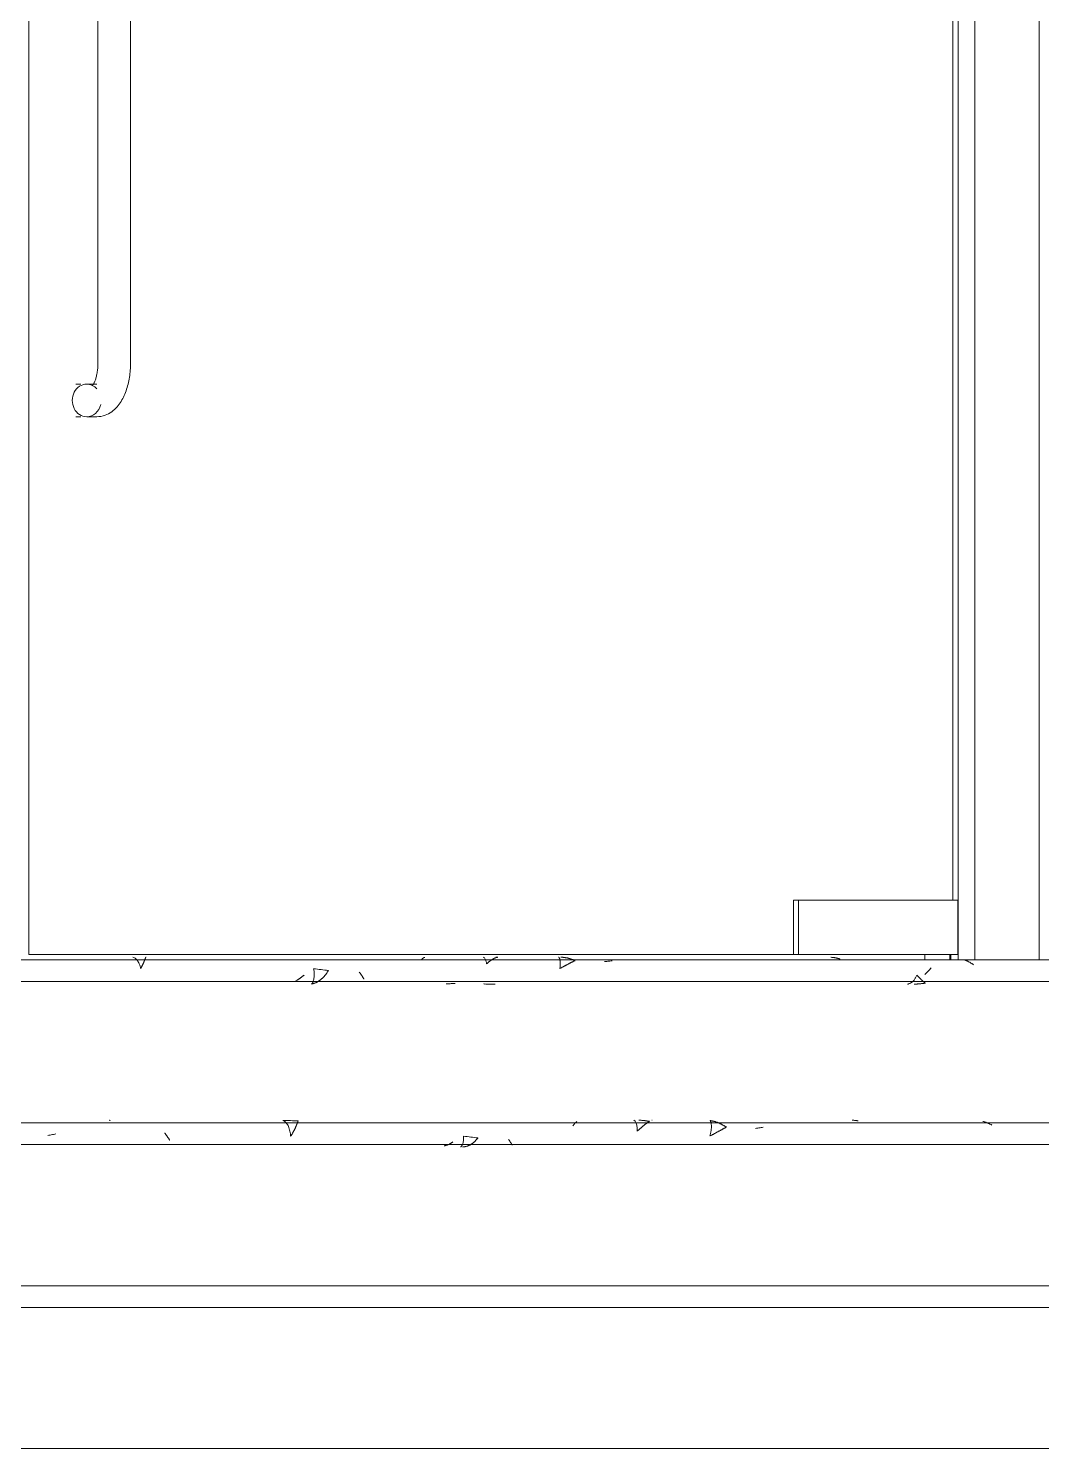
# Model space of a CAD drawing. Header units: millimetres. Extents: x -10599 to 108788, y -9455 to 93550.
# Drawn here: x 35975 to 36907, y -450 to 858 of the extents above; entities that cross this region are included whole.
import ezdxf

# ---------------------------------------------------------------- set-up
doc = ezdxf.new("R2010")
doc.units = ezdxf.units.MM
doc.linetypes.add('Centre', pattern=[31.75, 6.35, -4.7625, 15.875, -4.7625])
for name, color, linetype, lineweight in [('A-DOOR-GLAZ', 152, 'Continuous', 5), ('A-GLAZ-CWMG', 55, 'Continuous', 5), ('CUA', 31, 'Continuous', 9), ('KINH', 152, 'Continuous', 5), ('NET CAT', 3, 'Continuous', 5), ('NET THAY 1', 41, 'Continuous', 5), ('TRUC', 225, 'Continuous', 5)]:
    doc.layers.add(name, color=color, linetype=linetype, lineweight=lineweight)

# ---------------------------------------------------------------- blocks, each defined once
blk = doc.blocks.new('CUA KINH BAN LE SAN MO 2 HUONG - Type 1-1982748-MẶT ĐỨNG 1-14')
at = {"layer": 'A-DOOR-GLAZ'}
for p, q in [((35974.9, 2162.3), (35974.9, 5)), ((36825.2, 55), (36825.2, 2112.3)), ((35974.9, 5), (36678.7, 5))]:
    blk.add_line(p, q, dxfattribs=at)
at = {"layer": 'CUA', "lineweight": 5}
for p, q in [((36038.5, 950), (36038.5, 550)), ((36068.5, 550), (36068.5, 950)), ((36022.7, 530), (36018.2, 530)), ((36037.4, 530), (36028.2, 530)), ((36018.2, 500), (36022.7, 500)), ((36028.2, 500), (36037.4, 500)), ((36678.7, 5), (36678.7, 55)), ((36678.7, 55), (36683.3, 55)), ((36829.8, 55), (36683.3, 55)), ((36683.3, 55), (36683.3, 5)), ((36829.8, 5), (36829.8, 55)), ((36678.7, 5), (36683.3, 5)), ((36683.3, 5), (36829.8, 5)), ((36823.1, 0), (36823.1, 5)), ((36823.5, 5), (36823.5, 0))]:
    blk.add_line(p, q, dxfattribs=at)
at = {"layer": 'CUA', "lineweight": 5, "flags": 128}
for points in [[(36033.5, 528.8), (36033.6, 528.8), (36033.6, 528.9), (36033.8, 529.1), (36033.9, 529.3), (36034.1, 529.6), (36034.3, 529.9), (36034.6, 530.3), (36034.8, 530.8), (36035.1, 531.3), (36035.4, 531.9), (36035.6, 532.6), (36035.9, 533.3), (36036.2, 534), (36036.4, 534.8), (36036.7, 535.6), (36036.9, 536.5), (36037.1, 537.4), (36037.3, 538.3), (36037.5, 539.3), (36037.7, 540.3), (36037.9, 541.3), (36038, 542.4), (36038.2, 543.4), (36038.3, 544.5), (36038.4, 545.6), (36038.4, 546.7), (36038.5, 547.8), (36038.5, 548.9), (36038.5, 550)], [(36037.4, 500), (36039.4, 500.1), (36041.3, 500.3), (36043.2, 500.7), (36045, 501.3), (36046.7, 502), (36048.3, 502.8), (36049.8, 503.6), (36051.3, 504.6), (36052.6, 505.6), (36053.8, 506.7), (36055, 507.9), (36056.1, 509), (36057.1, 510.2), (36058.1, 511.5), (36059, 512.7), (36059.8, 514), (36060.6, 515.4), (36061.3, 516.7), (36062, 518.1), (36062.7, 519.5), (36063.3, 520.9), (36063.8, 522.4), (36064.4, 523.8), (36064.9, 525.3), (36065.4, 526.8), (36065.8, 528.4), (36066.2, 529.9), (36066.6, 531.5), (36066.9, 533.1), (36067.2, 534.7), (36067.5, 536.3), (36067.7, 537.9), (36067.9, 539.6), (36068.1, 541.2), (36068.2, 542.9), (36068.4, 544.5), (36068.4, 546.2), (36068.5, 547.9), (36068.5, 549.5), (36068.5, 550)]]:
    blk.add_lwpolyline(points, dxfattribs=at)
at = {"layer": 'CUA', "lineweight": 5}
for start_param, end_param in [(0, 3.141593), (5.497787, 6.283185), (3.141593, 4.45059)]:
    blk.add_ellipse((36028.2, 515), major_axis=(0, 15), ratio=0.88797, start_param=start_param, end_param=end_param, dxfattribs=at)
blk = doc.blocks.new('FP_11-MẶT ĐỨNG 1-14')
at = {"layer": 'NET THAY 1'}
for p, q in [((38517.9, -300), (34501.3, -300)), ((34501.3, -320), (38517.9, -320))]:
    blk.add_line(p, q, dxfattribs=at)
blk = doc.blocks.new('FP_12-MẶT ĐỨNG 1-14')
at = {"layer": 'NET THAY 1'}
for p, q in [((38379.9, -150), (34501.3, -150)), ((36048.8, -147.7), (36049.4, -147.9)), ((36049.5, -147.8), (36049.4, -147.9)), ((36049.6, -147.7), (36049.5, -147.8)), ((36049.5, -147.8), (36049.5, -147.8)), ((36049.7, -147.7), (36049.6, -147.7)), ((36049.6, -147.7), (36049.6, -147.7)), ((36049.7, -147.7), (36049.7, -147.7)), ((36210.4, -147.9), (36208.6, -147.9)), ((36208.6, -147.9), (36209.3, -148.1)), ((36209.3, -148.1), (36209.9, -148.5)), ((36209.9, -148.5), (36210.6, -148.9)), ((36212.2, -147.9), (36210.4, -147.9)), ((36210.6, -148.9), (36211.2, -149.5)), ((36211.2, -149.5), (36211.8, -150.1)), ((36211.8, -150.1), (36212.4, -150.9)), ((36213.9, -148), (36212.2, -147.9)), ((36212.4, -150.9), (36212.9, -151.7)), ((36212.9, -151.7), (36213.4, -152.6)), ((36213.4, -152.6), (36213.8, -153.5)), ((36213.8, -153.5), (36214.2, -154.5)), ((36215.7, -148), (36213.9, -148)), ((36214.2, -154.5), (36214.6, -155.6)), ((36214.6, -155.6), (36214.9, -156.7)), ((36214.9, -156.7), (36215.2, -157.8)), ((36217.5, -148.1), (36215.7, -148)), ((36219.3, -148.1), (36217.5, -148.1)), ((36219.1, -156.8), (36219, -157.1)), ((36219.3, -156.5), (36219.1, -156.8)), ((36221.1, -148.2), (36219.3, -148.1)), ((36219.4, -156.2), (36219.3, -156.5)), ((36219.6, -155.8), (36219.4, -156.2)), ((36219.7, -155.5), (36219.6, -155.8)), ((36219.9, -155.2), (36219.7, -155.5)), ((36220, -154.9), (36219.9, -155.2)), ((36220.2, -154.6), (36220, -154.9)), ((36220.3, -154.3), (36220.2, -154.6)), ((36220.4, -154), (36220.3, -154.3)), ((36220.6, -153.7), (36220.4, -154)), ((36220.7, -153.4), (36220.6, -153.7)), ((36220.8, -153.2), (36220.7, -153.4)), ((36220.9, -152.9), (36220.8, -153.2)), ((36221, -152.6), (36220.9, -152.9)), ((36221.1, -152.4), (36221, -152.6)), ((36222.8, -148.2), (36221.1, -148.2)), ((36221.2, -152.1), (36221.1, -152.4)), ((36221.3, -151.8), (36221.2, -152.1)), ((36221.4, -151.6), (36221.3, -151.8)), ((36221.5, -151.4), (36221.4, -151.6)), ((36221.6, -151.1), (36221.5, -151.4)), ((36221.7, -150.9), (36221.6, -151.1)), ((36221.8, -150.7), (36221.7, -150.9)), ((36221.9, -150.5), (36221.8, -150.7)), ((36222, -150.3), (36221.9, -150.5)), ((36222.1, -149.9), (36222, -150.1)), ((36222, -150.1), (36222, -150.3)), ((36222.2, -149.7), (36222.1, -149.9)), ((36222.3, -149.5), (36222.2, -149.7)), ((36222.4, -149.2), (36222.3, -149.3)), ((36222.3, -149.3), (36222.3, -149.5)), ((36222.5, -149), (36222.4, -149.2)), ((36222.6, -148.7), (36222.5, -148.9)), ((36222.5, -148.9), (36222.5, -149)), ((36222.7, -148.6), (36222.6, -148.7)), ((36222.8, -148.4), (36222.7, -148.5)), ((36222.7, -148.5), (36222.7, -148.6)), ((36222.8, -148.2), (36222.8, -148.4)), ((36475.5, -152.8), (36475.4, -153)), ((36475.7, -152.6), (36475.5, -152.8)), ((36475.9, -152.4), (36475.7, -152.6)), ((36476.1, -152.2), (36475.9, -152.4)), ((36476.2, -152), (36476.1, -152.2)), ((36476.4, -151.8), (36476.2, -152)), ((36476.6, -151.6), (36476.4, -151.8)), ((36476.7, -151.4), (36476.6, -151.6)), ((36476.9, -151.2), (36476.7, -151.4)), ((36477, -151), (36476.9, -151.2)), ((36477.2, -150.8), (36477, -151)), ((36477.4, -150.7), (36477.2, -150.8)), ((36477.5, -150.5), (36477.4, -150.7)), ((36477.7, -150.3), (36477.5, -150.5)), ((36477.8, -150.2), (36477.7, -150.3)), ((36478, -150), (36477.8, -150.2)), ((36478.1, -149.9), (36478, -150)), ((36478.3, -149.7), (36478.1, -149.9)), ((36478.4, -149.6), (36478.3, -149.7)), ((36478.5, -149.4), (36478.4, -149.6)), ((36478.7, -149.3), (36478.5, -149.4)), ((36478.8, -149.2), (36478.7, -149.3)), ((36479, -149.1), (36478.8, -149.2)), ((36479.1, -148.9), (36479, -149.1)), ((36531.7, -147.7), (36532.1, -147.9)), ((36532.1, -147.9), (36532.5, -148.2)), ((36532.5, -148.2), (36532.9, -148.6)), ((36532.9, -148.6), (36533.2, -149.1)), ((36533.2, -149.1), (36533.6, -149.8)), ((36533.6, -149.8), (36533.9, -150.5)), ((36533.9, -150.5), (36534.1, -151.3)), ((36534.1, -151.3), (36534.4, -152.2)), ((36534.4, -152.2), (36534.5, -153.2)), ((36534.5, -153.2), (36534.7, -154.2)), ((36534.7, -154.2), (36534.8, -155.3)), ((36534.8, -155.3), (36534.8, -156.5)), ((36534.8, -156.5), (36534.8, -157.7)), ((36535.9, -156.7), (36535.6, -156.9)), ((36536.2, -156.5), (36535.9, -156.7)), ((36536.7, -147.7), (36536.2, -147.7)), ((36536.5, -156.2), (36536.2, -156.5)), ((36536.7, -156), (36536.5, -156.2)), ((36537.1, -147.7), (36536.7, -147.7)), ((36537, -155.8), (36536.7, -156)), ((36537.3, -155.5), (36537, -155.8)), ((36537.6, -147.7), (36537.1, -147.7)), ((36537.5, -155.3), (36537.3, -155.5)), ((36537.8, -155.1), (36537.5, -155.3)), ((36538.1, -147.7), (36537.6, -147.7)), ((36538, -154.9), (36537.8, -155.1)), ((36538.3, -154.6), (36538, -154.9)), ((36538.5, -147.7), (36538.1, -147.7)), ((36538.6, -154.4), (36538.3, -154.6)), ((36539, -147.8), (36538.5, -147.7)), ((36538.8, -154.2), (36538.6, -154.4)), ((36539.1, -154), (36538.8, -154.2)), ((36539.4, -147.8), (36539, -147.8)), ((36539.3, -153.8), (36539.1, -154)), ((36539.6, -153.6), (36539.3, -153.8)), ((36539.9, -147.8), (36539.4, -147.8)), ((36539.8, -153.4), (36539.6, -153.6)), ((36540, -153.1), (36539.8, -153.4)), ((36540.3, -147.9), (36539.9, -147.8)), ((36540.3, -152.9), (36540, -153.1)), ((36540.8, -147.9), (36540.3, -147.9)), ((36540.5, -152.7), (36540.3, -152.9)), ((36540.8, -152.6), (36540.5, -152.7)), ((36541.2, -148), (36540.8, -147.9)), ((36541, -152.4), (36540.8, -152.6)), ((36541.2, -152.2), (36541, -152.4)), ((36541.7, -148), (36541.2, -148)), ((36541.5, -152), (36541.2, -152.2)), ((36541.7, -151.8), (36541.5, -152)), ((36542.2, -148.1), (36541.7, -148)), ((36541.9, -151.6), (36541.7, -151.8)), ((36542.2, -151.4), (36541.9, -151.6)), ((36542.6, -148.1), (36542.2, -148.1)), ((36542.4, -151.3), (36542.2, -151.4)), ((36542.6, -151.1), (36542.4, -151.3)), ((36543.1, -148.2), (36542.6, -148.1)), ((36542.8, -150.9), (36542.6, -151.1)), ((36543.1, -150.8), (36542.8, -150.9)), ((36543.5, -148.3), (36543.1, -148.2)), ((36543.3, -150.6), (36543.1, -150.8)), ((36543.5, -150.4), (36543.3, -150.6)), ((36544, -148.4), (36543.5, -148.3)), ((36543.7, -150.3), (36543.5, -150.4)), ((36543.9, -150.1), (36543.7, -150.3)), ((36544.1, -150), (36543.9, -150.1)), ((36544.4, -148.4), (36544, -148.4)), ((36544.4, -149.9), (36544.1, -150)), ((36544.9, -148.5), (36544.4, -148.4)), ((36544.6, -149.7), (36544.4, -149.9)), ((36544.8, -149.6), (36544.6, -149.7)), ((36545, -149.5), (36544.8, -149.6)), ((36545.3, -148.6), (36544.9, -148.5)), ((36545.2, -149.3), (36545, -149.5)), ((36545.4, -149.2), (36545.2, -149.3)), ((36545.8, -148.7), (36545.3, -148.6)), ((36545.6, -149.1), (36545.4, -149.2)), ((36545.8, -149), (36545.6, -149.1)), ((36546.2, -148.8), (36545.8, -148.7)), ((36546, -148.9), (36545.8, -149)), ((36546.2, -148.8), (36546, -148.9)), ((36548.6, -147.7), (36548.2, -147.7)), ((36602.2, -148), (36601.8, -148)), ((36601.8, -148), (36602, -148.1)), ((36602, -148.1), (36602.1, -148.3)), ((36602.1, -148.3), (36602.2, -148.6)), ((36602.6, -148.1), (36602.2, -148)), ((36602.2, -148.6), (36602.3, -148.8)), ((36602.3, -148.8), (36602.5, -149.1)), ((36602.5, -149.1), (36602.6, -149.5)), ((36603, -148.2), (36602.6, -148.1)), ((36602.6, -149.5), (36602.7, -149.8)), ((36602.7, -149.8), (36602.7, -150.2)), ((36602.7, -150.2), (36602.8, -150.7)), ((36602.8, -156.9), (36602.7, -157.5)), ((36602.8, -150.7), (36602.9, -151.1)), ((36602.9, -156.2), (36602.8, -156.9)), ((36602.9, -151.1), (36602.9, -151.6)), ((36602.9, -151.6), (36603, -152.1)), ((36603, -155), (36602.9, -155.6)), ((36602.9, -155.6), (36602.9, -156.2)), ((36603.4, -148.2), (36603, -148.2)), ((36603, -152.1), (36603, -152.6)), ((36603, -152.6), (36603, -153.2)), ((36603, -153.2), (36603, -153.8)), ((36603, -153.8), (36603, -154.4)), ((36603, -154.4), (36603, -155)), ((36603.8, -148.3), (36603.4, -148.2)), ((36604.1, -148.4), (36603.8, -148.3)), ((36604.5, -148.5), (36604.1, -148.4)), ((36604.9, -148.6), (36604.5, -148.5)), ((36605.3, -148.7), (36604.9, -148.6)), ((36605.7, -148.8), (36605.3, -148.7)), ((36606, -148.9), (36605.7, -148.8)), ((36606.4, -149), (36606, -148.9)), ((36606.8, -149.1), (36606.4, -149)), ((36607.2, -149.2), (36606.8, -149.1)), ((36607.6, -149.4), (36607.2, -149.2)), ((36607.9, -149.5), (36607.6, -149.4)), ((36608.3, -149.6), (36607.9, -149.5)), ((36608.7, -149.8), (36608.3, -149.6)), ((36609.1, -149.9), (36608.7, -149.8)), ((36609.4, -150.1), (36609.1, -149.9)), ((36609.8, -150.2), (36609.4, -150.1)), ((36610.2, -150.4), (36609.8, -150.2)), ((36610.5, -150.5), (36610.2, -150.4)), ((36610.9, -150.7), (36610.5, -150.5)), ((36611.2, -150.9), (36610.9, -150.7)), ((36611.6, -151.1), (36611.2, -150.9)), ((36611.7, -156.8), (36611.3, -157)), ((36612, -151.2), (36611.6, -151.1)), ((36612.1, -156.6), (36611.7, -156.8)), ((36612.3, -151.4), (36612, -151.2)), ((36612.5, -156.4), (36612.1, -156.6)), ((36612.7, -151.6), (36612.3, -151.4)), ((36612.9, -156.2), (36612.5, -156.4)), ((36613, -151.8), (36612.7, -151.6)), ((36613.3, -156), (36612.9, -156.2)), ((36613.4, -152), (36613, -151.8)), ((36613.7, -155.7), (36613.3, -156)), ((36613.7, -152.2), (36613.4, -152)), ((36614.1, -152.4), (36613.7, -152.2)), ((36614.1, -155.5), (36613.7, -155.7)), ((36614.4, -152.6), (36614.1, -152.4)), ((36614.5, -155.3), (36614.1, -155.5)), ((36614.8, -152.8), (36614.4, -152.6)), ((36614.9, -155.1), (36614.5, -155.3)), ((36615.1, -153), (36614.8, -152.8)), ((36615.3, -154.9), (36614.9, -155.1)), ((36615.4, -153.2), (36615.1, -153)), ((36615.6, -154.7), (36615.3, -154.9)), ((36615.8, -153.4), (36615.4, -153.2)), ((36616, -154.5), (36615.6, -154.7)), ((36616.1, -153.6), (36615.8, -153.4)), ((36616.4, -154.3), (36616, -154.5)), ((36616.5, -153.9), (36616.1, -153.6)), ((36616.8, -154.1), (36616.4, -154.3)), ((36616.8, -154.1), (36616.5, -153.9)), ((36644.7, -155.1), (36643.7, -155.3)), ((36645.8, -155), (36644.7, -155.1)), ((36646.8, -154.8), (36645.8, -155)), ((36647.8, -154.6), (36646.8, -154.8)), ((36648.8, -154.4), (36647.8, -154.6)), ((36649.8, -154.3), (36648.8, -154.4)), ((36650.8, -154.1), (36649.8, -154.3)), ((36733, -147.7), (36732.6, -147.7)), ((36733.4, -147.7), (36733, -147.7)), ((36733.8, -147.7), (36733.4, -147.7)), ((36734.2, -147.7), (36733.8, -147.7)), ((36734.6, -147.8), (36734.2, -147.7)), ((36735, -147.8), (36734.6, -147.8)), ((36735.4, -147.8), (36735, -147.8)), ((36735.7, -147.9), (36735.4, -147.8)), ((36736.1, -147.9), (36735.7, -147.9)), ((36736.5, -148), (36736.1, -147.9)), ((36736.9, -148), (36736.5, -148)), ((36737.3, -148.1), (36736.9, -148)), ((36737.7, -148.2), (36737.3, -148.1)), ((36738.1, -148.2), (36737.7, -148.2)), ((36853.3, -148.9), (36852.9, -148.8)), ((36853.6, -149), (36853.3, -148.9)), ((36854, -149.1), (36853.6, -149)), ((36854.4, -149.2), (36854, -149.1)), ((36854.8, -149.3), (36854.4, -149.2)), ((36855.2, -149.5), (36854.8, -149.3)), ((36855.6, -149.6), (36855.2, -149.5)), ((36856, -149.7), (36855.6, -149.6)), ((36856.3, -149.9), (36856, -149.7)), ((36856.7, -150), (36856.3, -149.9)), ((36857.1, -150.2), (36856.7, -150)), ((36857.5, -150.3), (36857.1, -150.2)), ((36857.9, -150.5), (36857.5, -150.3)), ((36858.2, -150.7), (36857.9, -150.5)), ((36858.6, -150.8), (36858.2, -150.7)), ((36859, -151), (36858.6, -150.8)), ((36859.3, -151.2), (36859, -151)), ((36859.7, -151.4), (36859.3, -151.2)), ((36860.1, -151.5), (36859.7, -151.4)), ((36860.4, -151.7), (36860.1, -151.5)), ((36860.8, -151.9), (36860.4, -151.7)), ((36861.2, -152.1), (36860.8, -151.9)), ((35993.4, -161.5), (35992.3, -161.6)), ((35994.5, -161.3), (35993.4, -161.5)), ((35995.5, -161.1), (35994.5, -161.3)), ((35996.6, -160.9), (35995.5, -161.1)), ((35997.6, -160.7), (35996.6, -160.9)), ((35998.7, -160.5), (35997.6, -160.7)), ((35999.8, -160.3), (35998.7, -160.5)), ((36100.1, -159.7), (36099.9, -159.4)), ((36100.3, -160), (36100.1, -159.7)), ((36100.6, -160.3), (36100.3, -160)), ((36100.8, -160.6), (36100.6, -160.3)), ((36101, -160.9), (36100.8, -160.6)), ((36101.2, -161.2), (36101, -160.9)), ((36101.4, -161.5), (36101.2, -161.2)), ((36101.6, -161.8), (36101.4, -161.5)), ((36101.8, -162), (36101.6, -161.8)), ((36102.1, -162.3), (36101.8, -162)), ((36102.3, -162.6), (36102.1, -162.3)), ((36102.5, -162.9), (36102.3, -162.6)), ((36102.6, -163.2), (36102.5, -162.9)), ((36102.8, -163.5), (36102.6, -163.2)), ((36103, -163.7), (36102.8, -163.5)), ((36103.2, -164), (36103, -163.7)), ((36103.4, -164.3), (36103.2, -164)), ((36103.6, -164.6), (36103.4, -164.3)), ((36103.8, -164.8), (36103.6, -164.6)), ((36103.9, -165.1), (36103.8, -164.8)), ((36104.1, -165.4), (36103.9, -165.1)), ((36104.3, -165.6), (36104.1, -165.4)), ((36104.4, -165.9), (36104.3, -165.6)), ((36104.6, -166.1), (36104.4, -165.9)), ((36215.2, -157.8), (36215.4, -159)), ((36215.4, -159), (36215.6, -160.1)), ((36215.6, -160.1), (36215.7, -161.3)), ((36215.7, -161.3), (36215.8, -162.4)), ((36216, -162.1), (36215.8, -162.4)), ((36216.3, -161.7), (36216, -162.1)), ((36216.5, -161.4), (36216.3, -161.7)), ((36216.7, -161.1), (36216.5, -161.4)), ((36216.9, -160.7), (36216.7, -161.1)), ((36217.1, -160.4), (36216.9, -160.7)), ((36217.3, -160.1), (36217.1, -160.4)), ((36217.5, -159.7), (36217.3, -160.1)), ((36217.7, -159.4), (36217.5, -159.7)), ((36217.9, -159.1), (36217.7, -159.4)), ((36218.1, -158.8), (36217.9, -159.1)), ((36218.3, -158.4), (36218.1, -158.8)), ((36218.5, -158.1), (36218.3, -158.4)), ((36218.6, -157.8), (36218.5, -158.1)), ((36218.8, -157.4), (36218.6, -157.8)), ((36219, -157.1), (36218.8, -157.4)), ((36361.2, -169.9), (36360.9, -170)), ((36361.6, -169.7), (36361.2, -169.9)), ((36361.9, -169.6), (36361.6, -169.7)), ((36362.3, -169.4), (36361.9, -169.6)), ((36362.6, -169.2), (36362.3, -169.4)), ((36362.9, -169), (36362.6, -169.2)), ((36363.3, -168.9), (36362.9, -169)), ((36363.6, -168.7), (36363.3, -168.9)), ((36363.9, -168.5), (36363.6, -168.7)), ((36364.2, -168.3), (36363.9, -168.5)), ((36364.6, -168.1), (36364.2, -168.3)), ((36364.9, -167.9), (36364.6, -168.1)), ((36365.2, -167.7), (36364.9, -167.9)), ((36374, -169.9), (36373.7, -170.5)), ((36374.2, -169.2), (36374, -169.9)), ((36374.5, -168.4), (36374.2, -169.2)), ((36374.6, -167.5), (36374.5, -168.4)), ((36374.8, -166.6), (36374.6, -167.5)), ((36374.9, -165.6), (36374.8, -166.6)), ((36375, -164.6), (36374.9, -165.6)), ((36376.6, -162.6), (36375, -162.4)), ((36375, -162.4), (36375, -163.5)), ((36375, -163.5), (36375, -164.6)), ((36378.3, -162.8), (36376.6, -162.6)), ((36380, -163), (36378.3, -162.8)), ((36381.6, -163.2), (36380, -163)), ((36383.3, -163.4), (36381.6, -163.2)), ((36381.9, -169.8), (36381.6, -170)), ((36382.2, -169.6), (36381.9, -169.8)), ((36382.5, -169.4), (36382.2, -169.6)), ((36382.8, -169.2), (36382.5, -169.4)), ((36383.2, -169), (36382.8, -169.2)), ((36383.5, -168.7), (36383.2, -169)), ((36384.9, -163.6), (36383.3, -163.4)), ((36383.8, -168.5), (36383.5, -168.7)), ((36384.1, -168.3), (36383.8, -168.5)), ((36384.4, -168), (36384.1, -168.3)), ((36384.7, -167.8), (36384.4, -168)), ((36385, -167.5), (36384.7, -167.8)), ((36386.6, -163.8), (36384.9, -163.6)), ((36385.3, -167.2), (36385, -167.5)), ((36385.6, -167), (36385.3, -167.2)), ((36385.8, -166.7), (36385.6, -167)), ((36386.1, -166.4), (36385.8, -166.7)), ((36386.4, -166.1), (36386.1, -166.4)), ((36386.7, -165.8), (36386.4, -166.1)), ((36388.2, -164), (36386.6, -163.8)), ((36386.9, -165.5), (36386.7, -165.8)), ((36387.2, -165.2), (36386.9, -165.5)), ((36387.5, -164.9), (36387.2, -165.2)), ((36387.7, -164.6), (36387.5, -164.9)), ((36388, -164.3), (36387.7, -164.6)), ((36388.2, -164), (36388, -164.3)), ((36416.6, -165.6), (36416.4, -165.3)), ((36416.8, -165.8), (36416.6, -165.6)), ((36416.9, -166.1), (36416.8, -165.8)), ((36417.1, -166.3), (36416.9, -166.1)), ((36417.2, -166.6), (36417.1, -166.3)), ((36417.4, -166.8), (36417.2, -166.6)), ((36417.6, -167.1), (36417.4, -166.8)), ((36417.7, -167.3), (36417.6, -167.1)), ((36417.9, -167.5), (36417.7, -167.3)), ((36418, -167.8), (36417.9, -167.5)), ((36418.1, -168), (36418, -167.8)), ((36418.3, -168.2), (36418.1, -168)), ((36418.4, -168.4), (36418.3, -168.2)), ((36418.6, -168.6), (36418.4, -168.4)), ((36418.7, -168.8), (36418.6, -168.6)), ((36418.8, -169), (36418.7, -168.8)), ((36419, -169.2), (36418.8, -169)), ((36419.1, -169.4), (36419, -169.2)), ((36419.2, -169.6), (36419.1, -169.4)), ((36419.3, -169.8), (36419.2, -169.6)), ((36419.4, -170), (36419.3, -169.8)), ((36419.6, -170.1), (36419.4, -170)), ((36535.1, -157.4), (36534.8, -157.6)), ((36535.4, -157.2), (36535.1, -157.4)), ((36535.6, -156.9), (36535.4, -157.2)), ((36601.8, -161.6), (36601.6, -162.2)), ((36602, -162), (36601.6, -162.2)), ((36602, -160.9), (36601.8, -161.6)), ((36602.2, -160.2), (36602, -160.9)), ((36602.5, -161.8), (36602, -162)), ((36602.3, -159.5), (36602.2, -160.2)), ((36602.5, -158.9), (36602.3, -159.5)), ((36602.6, -158.2), (36602.5, -158.9)), ((36602.9, -161.6), (36602.5, -161.8)), ((36602.7, -157.5), (36602.6, -158.2)), ((36603.4, -161.3), (36602.9, -161.6)), ((36603.8, -161.1), (36603.4, -161.3)), ((36604.2, -160.9), (36603.8, -161.1)), ((36604.7, -160.7), (36604.2, -160.9)), ((36605.1, -160.4), (36604.7, -160.7)), ((36605.5, -160.2), (36605.1, -160.4)), ((36606, -160), (36605.5, -160.2)), ((36606.4, -159.7), (36606, -160)), ((36606.8, -159.5), (36606.4, -159.7)), ((36607.2, -159.3), (36606.8, -159.5)), ((36607.6, -159.1), (36607.2, -159.3)), ((36608.1, -158.8), (36607.6, -159.1)), ((36608.5, -158.6), (36608.1, -158.8)), ((36608.9, -158.4), (36608.5, -158.6)), ((36609.3, -158.2), (36608.9, -158.4)), ((36609.7, -157.9), (36609.3, -158.2)), ((36610.1, -157.7), (36609.7, -157.9)), ((36610.5, -157.5), (36610.1, -157.7)), ((36610.9, -157.3), (36610.5, -157.5)), ((36611.3, -157), (36610.9, -157.3)), ((34501.3, -170), (38379.9, -170)), ((36357.4, -171.3), (36357, -171.4)), ((36357.7, -171.2), (36357.4, -171.3)), ((36358.1, -171.1), (36357.7, -171.2)), ((36358.4, -171), (36358.1, -171.1)), ((36358.8, -170.9), (36358.4, -171)), ((36359.1, -170.7), (36358.8, -170.9)), ((36359.5, -170.6), (36359.1, -170.7)), ((36359.8, -170.5), (36359.5, -170.6)), ((36360.2, -170.3), (36359.8, -170.5)), ((36360.5, -170.2), (36360.2, -170.3)), ((36360.9, -170), (36360.5, -170.2)), ((36372.4, -172.1), (36372, -172.3)), ((36372.7, -171.9), (36372.4, -172.1)), ((36373.1, -171.5), (36372.7, -171.9)), ((36373.4, -171.1), (36373.1, -171.5)), ((36373.7, -170.5), (36373.4, -171.1)), ((36374.3, -172.3), (36374, -172.3)), ((36374.7, -172.3), (36374.3, -172.3)), ((36375.1, -172.3), (36374.7, -172.3)), ((36375.4, -172.2), (36375.1, -172.3)), ((36375.8, -172.2), (36375.4, -172.2)), ((36376.1, -172.1), (36375.8, -172.2)), ((36376.5, -172), (36376.1, -172.1)), ((36376.8, -172), (36376.5, -172)), ((36377.2, -171.9), (36376.8, -172)), ((36377.5, -171.8), (36377.2, -171.9)), ((36377.9, -171.7), (36377.5, -171.8)), ((36378.2, -171.6), (36377.9, -171.7)), ((36378.5, -171.5), (36378.2, -171.6)), ((36378.9, -171.3), (36378.5, -171.5)), ((36379.2, -171.2), (36378.9, -171.3)), ((36379.6, -171.1), (36379.2, -171.2)), ((36379.9, -170.9), (36379.6, -171.1)), ((36380.2, -170.7), (36379.9, -170.9)), ((36380.6, -170.6), (36380.2, -170.7)), ((36380.9, -170.4), (36380.6, -170.6)), ((36381.2, -170.2), (36380.9, -170.4)), ((36381.6, -170), (36381.2, -170.2)), ((36419.7, -170.3), (36419.6, -170.1)), ((36419.8, -170.5), (36419.7, -170.3))]:
    blk.add_line(p, q, dxfattribs=at)
blk = doc.blocks.new('FP_13-MẶT ĐỨNG 1-14')
at = {"layer": 'NET THAY 1'}
for p, q in [((38241.9, 0), (34501.3, 0)), ((36070.6, 2.3), (36071.3, 2.1)), ((36071.3, 2.1), (36072, 1.8)), ((36072, 1.8), (36072.7, 1.4)), ((36072.7, 1.4), (36073.3, 1)), ((36073.3, 1), (36073.9, 0.4)), ((36073.9, 0.4), (36074.5, -0.3)), ((36081.6, 0), (36081.5, -0.1)), ((36081.7, 0.4), (36081.6, 0.2)), ((36081.6, 0.2), (36081.6, 0)), ((36081.8, 0.6), (36081.7, 0.4)), ((36081.9, 0.9), (36081.8, 0.8)), ((36081.8, 0.8), (36081.8, 0.6)), ((36082, 1.1), (36081.9, 0.9)), ((36082.1, 1.3), (36082, 1.2)), ((36082, 1.2), (36082, 1.1)), ((36082.2, 1.5), (36082.1, 1.3)), ((36082.3, 1.7), (36082.2, 1.6)), ((36082.2, 1.6), (36082.2, 1.5)), ((36082.4, 1.9), (36082.3, 1.8)), ((36082.3, 1.8), (36082.3, 1.7)), ((36082.5, 2), (36082.4, 2)), ((36082.4, 2), (36082.4, 1.9)), ((36082.6, 2.2), (36082.5, 2.1)), ((36082.5, 2.1), (36082.5, 2)), ((36082.7, 2.3), (36082.6, 2.2)), ((36082.6, 2.2), (36082.6, 2.2)), ((36082.8, 2.3), (36082.7, 2.3)), ((36082.7, 2.3), (36082.7, 2.3)), ((36082.8, 2.3), (36082.8, 2.3)), ((36336.2, 0.1), (36336, 0)), ((36336.3, 0.3), (36336.2, 0.1)), ((36336.5, 0.4), (36336.3, 0.3)), ((36336.6, 0.6), (36336.5, 0.4)), ((36336.8, 0.7), (36336.6, 0.6)), ((36336.9, 0.8), (36336.8, 0.7)), ((36337, 1), (36336.9, 0.8)), ((36337.2, 1.1), (36337, 1)), ((36337.3, 1.2), (36337.2, 1.1)), ((36337.5, 1.3), (36337.3, 1.2)), ((36337.6, 1.4), (36337.5, 1.3)), ((36337.7, 1.5), (36337.6, 1.4)), ((36337.9, 1.6), (36337.7, 1.5)), ((36338, 1.7), (36337.9, 1.6)), ((36338.1, 1.8), (36338, 1.7)), ((36338.3, 1.8), (36338.1, 1.8)), ((36338.4, 1.9), (36338.3, 1.8)), ((36338.5, 2), (36338.4, 1.9)), ((36338.6, 2), (36338.5, 2)), ((36338.8, 2.1), (36338.6, 2)), ((36338.9, 2.1), (36338.8, 2.1)), ((36339, 2.2), (36338.9, 2.1)), ((36339.2, 2.2), (36339, 2.2)), ((36339.3, 2.2), (36339.2, 2.2)), ((36393.2, 2.3), (36393.7, 2.1)), ((36393.7, 2.1), (36394.1, 1.7)), ((36394.1, 1.7), (36394.5, 1.3)), ((36394.5, 1.3), (36394.8, 0.7)), ((36394.8, 0.7), (36395.2, 0)), ((36395.2, 0), (36395.5, -0.8)), ((36401, 0), (36400.7, -0.1)), ((36401.2, 0.2), (36401, 0)), ((36401.4, 0.3), (36401.2, 0.2)), ((36401.6, 0.4), (36401.4, 0.3)), ((36401.8, 0.6), (36401.6, 0.4)), ((36402, 0.7), (36401.8, 0.6)), ((36402.2, 0.8), (36402, 0.7)), ((36402.4, 0.9), (36402.2, 0.8)), ((36402.6, 1), (36402.4, 0.9)), ((36402.8, 1.2), (36402.6, 1)), ((36403, 1.3), (36402.8, 1.2)), ((36403.2, 1.4), (36403, 1.3)), ((36403.4, 1.4), (36403.2, 1.4)), ((36403.6, 1.5), (36403.4, 1.4)), ((36403.8, 1.6), (36403.6, 1.5)), ((36404, 1.7), (36403.8, 1.6)), ((36404.2, 1.8), (36404, 1.7)), ((36404.4, 1.8), (36404.2, 1.8)), ((36404.6, 1.9), (36404.4, 1.8)), ((36404.8, 2), (36404.6, 1.9)), ((36405.1, 2.3), (36404.7, 2.3)), ((36405, 2), (36404.8, 2)), ((36405.2, 2.1), (36405, 2)), ((36405.6, 2.3), (36405.1, 2.3)), ((36405.4, 2.1), (36405.2, 2.1)), ((36405.6, 2.2), (36405.4, 2.1)), ((36406, 2.3), (36405.6, 2.3)), ((36405.8, 2.2), (36405.6, 2.2)), ((36406, 2.2), (36405.8, 2.2)), ((36406.2, 2.3), (36406, 2.2)), ((36406.4, 2.3), (36406, 2.3)), ((36406.4, 2.3), (36406.2, 2.3)), ((36462.4, 2.3), (36462.5, 2.3)), ((36462.5, 2.3), (36462.7, 2.2)), ((36462.7, 2.2), (36462.8, 2)), ((36462.8, 2), (36463, 1.9)), ((36463, 1.9), (36463.1, 1.7)), ((36463.1, 1.7), (36463.2, 1.4)), ((36463.2, 1.4), (36463.3, 1.2)), ((36463.3, 1.2), (36463.5, 0.9)), ((36463.5, 0.9), (36463.6, 0.6)), ((36463.6, 0.6), (36463.7, 0.2)), ((36463.7, 0.2), (36463.7, -0.2)), ((36465, 2.3), (36464.6, 2.3)), ((36465.4, 2.3), (36465, 2.3)), ((36465.8, 2.3), (36465.4, 2.3)), ((36466.2, 2.3), (36465.8, 2.3)), ((36466.6, 2.2), (36466.2, 2.3)), ((36467, 2.2), (36466.6, 2.2)), ((36467.4, 2.2), (36467, 2.2)), ((36467.8, 2.1), (36467.4, 2.2)), ((36468.2, 2.1), (36467.8, 2.1)), ((36468.6, 2), (36468.2, 2.1)), ((36468.9, 1.9), (36468.6, 2)), ((36469.3, 1.9), (36468.9, 1.9)), ((36469.7, 1.8), (36469.3, 1.9)), ((36470.1, 1.7), (36469.7, 1.8)), ((36470.5, 1.7), (36470.1, 1.7)), ((36470.9, 1.6), (36470.5, 1.7)), ((36471.3, 1.5), (36470.9, 1.6)), ((36471.6, 1.4), (36471.3, 1.5)), ((36472, 1.3), (36471.6, 1.4)), ((36472.4, 1.2), (36472, 1.3)), ((36472.8, 1.1), (36472.4, 1.2)), ((36473.2, 0.9), (36472.8, 1.1)), ((36473.5, 0.8), (36473.2, 0.9)), ((36473.9, 0.7), (36473.5, 0.8)), ((36474.3, 0.6), (36473.9, 0.7)), ((36474.7, 0.4), (36474.3, 0.6)), ((36475, 0.3), (36474.7, 0.4)), ((36475.4, 0.2), (36475, 0.3)), ((36475.8, 0), (36475.4, 0.2)), ((36476.1, -0.1), (36475.8, 0)), ((36713.4, 2.3), (36713, 2.3)), ((36713.8, 2.2), (36713.4, 2.3)), ((36714.2, 2.2), (36713.8, 2.2)), ((36714.6, 2.2), (36714.2, 2.2)), ((36715, 2.1), (36714.6, 2.2)), ((36715.4, 2.1), (36715, 2.1)), ((36715.8, 2), (36715.4, 2.1)), ((36716.2, 2), (36715.8, 2)), ((36716.6, 1.9), (36716.2, 2)), ((36717, 1.8), (36716.6, 1.9)), ((36717.4, 1.8), (36717, 1.8)), ((36717.8, 1.7), (36717.4, 1.8)), ((36718.2, 1.6), (36717.8, 1.7)), ((36718.6, 1.5), (36718.2, 1.6)), ((36719, 1.4), (36718.6, 1.5)), ((36719.4, 1.3), (36719, 1.4)), ((36719.8, 1.2), (36719.4, 1.3)), ((36720.2, 1.1), (36719.8, 1.2)), ((36720.6, 1), (36720.2, 1.1)), ((36720.9, 0.9), (36720.6, 1)), ((36721.3, 0.7), (36720.9, 0.9)), ((36721.7, 0.6), (36721.3, 0.7)), ((36074.5, -0.3), (36075.1, -1.1)), ((36075.1, -1.1), (36075.6, -1.9)), ((36075.6, -1.9), (36076.1, -2.8)), ((36076.1, -2.8), (36076.5, -3.8)), ((36076.5, -3.8), (36076.9, -4.8)), ((36076.9, -4.8), (36077.3, -5.9)), ((36077.3, -5.9), (36077.6, -7.1)), ((36077.6, -7.1), (36077.9, -8.2)), ((36078.1, -7.9), (36077.9, -8.2)), ((36078.2, -7.5), (36078.1, -7.9)), ((36078.4, -7.2), (36078.2, -7.5)), ((36078.6, -6.9), (36078.4, -7.2)), ((36078.7, -6.6), (36078.6, -6.9)), ((36078.9, -6.3), (36078.7, -6.6)), ((36079, -6), (36078.9, -6.3)), ((36079.2, -5.6), (36079, -6)), ((36079.3, -5.3), (36079.2, -5.6)), ((36079.5, -5), (36079.3, -5.3)), ((36079.6, -4.7), (36079.5, -5)), ((36079.7, -4.4), (36079.6, -4.7)), ((36079.9, -4.1), (36079.7, -4.4)), ((36080, -3.8), (36079.9, -4.1)), ((36080.1, -3.6), (36080, -3.8)), ((36080.2, -3.3), (36080.1, -3.6)), ((36080.3, -3), (36080.2, -3.3)), ((36080.5, -2.7), (36080.3, -3)), ((36080.6, -2.5), (36080.5, -2.7)), ((36080.7, -2.2), (36080.6, -2.5)), ((36080.8, -2), (36080.7, -2.2)), ((36080.9, -1.7), (36080.8, -2)), ((36081, -1.5), (36080.9, -1.7)), ((36081.1, -1.2), (36081, -1.5)), ((36081.2, -0.8), (36081.1, -1)), ((36081.1, -1), (36081.1, -1.2)), ((36081.3, -0.6), (36081.2, -0.8)), ((36081.4, -0.4), (36081.3, -0.6)), ((36081.5, -0.1), (36081.4, -0.4)), ((36238.7, -8.4), (36237, -8.2)), ((36237, -8.2), (36237.2, -9.4)), ((36237.2, -9.4), (36237.4, -10.5)), ((36237.4, -10.5), (36237.5, -11.7)), ((36237.5, -11.7), (36237.6, -12.8)), ((36237.6, -12.8), (36237.6, -13.9)), ((36240.4, -8.6), (36238.7, -8.4)), ((36242.1, -8.8), (36240.4, -8.6)), ((36243.8, -9), (36242.1, -8.8)), ((36245.5, -9.2), (36243.8, -9)), ((36247.2, -9.4), (36245.5, -9.2)), ((36248.9, -9.6), (36247.2, -9.4)), ((36248.6, -12.8), (36248.4, -13.1)), ((36248.9, -12.5), (36248.6, -12.8)), ((36250.6, -9.9), (36248.9, -9.6)), ((36249.1, -12.2), (36248.9, -12.5)), ((36249.3, -11.8), (36249.1, -12.2)), ((36249.5, -11.5), (36249.3, -11.8)), ((36249.8, -11.2), (36249.5, -11.5)), ((36250, -10.9), (36249.8, -11.2)), ((36250.2, -10.5), (36250, -10.9)), ((36250.4, -10.2), (36250.2, -10.5)), ((36250.6, -9.9), (36250.4, -10.2)), ((36279.2, -11.6), (36279, -11.3)), ((36279.4, -11.9), (36279.2, -11.6)), ((36279.6, -12.1), (36279.4, -11.9)), ((36279.8, -12.4), (36279.6, -12.1)), ((36280, -12.7), (36279.8, -12.4)), ((36280.2, -13), (36280, -12.7)), ((36280.4, -13.3), (36280.2, -13)), ((36395.5, -0.8), (36395.7, -1.7)), ((36395.7, -1.7), (36396, -2.7)), ((36396, -2.7), (36396.1, -3.7)), ((36396.4, -3.5), (36396.1, -3.7)), ((36396.6, -3.3), (36396.4, -3.5)), ((36396.9, -3.1), (36396.6, -3.3)), ((36397.1, -2.9), (36396.9, -3.1)), ((36397.3, -2.7), (36397.1, -2.9)), ((36397.6, -2.5), (36397.3, -2.7)), ((36397.8, -2.3), (36397.6, -2.5)), ((36398.1, -2.1), (36397.8, -2.3)), ((36398.3, -1.9), (36398.1, -2.1)), ((36398.5, -1.7), (36398.3, -1.9)), ((36398.7, -1.6), (36398.5, -1.7)), ((36399, -1.4), (36398.7, -1.6)), ((36399.2, -1.2), (36399, -1.4)), ((36399.4, -1), (36399.2, -1.2)), ((36399.6, -0.9), (36399.4, -1)), ((36399.9, -0.7), (36399.6, -0.9)), ((36400.1, -0.6), (36399.9, -0.7)), ((36400.3, -0.4), (36400.1, -0.6)), ((36400.5, -0.3), (36400.3, -0.4)), ((36400.7, -0.1), (36400.5, -0.3)), ((36463.7, -7.4), (36463.6, -8)), ((36464.1, -7.8), (36463.6, -8)), ((36463.7, -0.2), (36463.8, -0.6)), ((36463.8, -6.7), (36463.7, -7.4)), ((36463.8, -0.6), (36463.9, -1.1)), ((36463.9, -6.1), (36463.8, -6.7)), ((36463.9, -1.1), (36463.9, -1.5)), ((36463.9, -1.5), (36464, -2)), ((36464, -5.5), (36463.9, -6.1)), ((36464, -2), (36464, -2.6)), ((36464, -2.6), (36464, -3.1)), ((36464, -3.1), (36464, -3.7)), ((36464, -3.7), (36464, -4.2)), ((36464, -4.2), (36464, -4.8)), ((36464, -4.8), (36464, -5.5)), ((36464.5, -7.6), (36464.1, -7.8)), ((36464.9, -7.4), (36464.5, -7.6)), ((36465.3, -7.1), (36464.9, -7.4)), ((36465.7, -6.9), (36465.3, -7.1)), ((36466.1, -6.7), (36465.7, -6.9)), ((36466.5, -6.5), (36466.1, -6.7)), ((36466.9, -6.3), (36466.5, -6.5)), ((36467.3, -6.1), (36466.9, -6.3)), ((36467.6, -5.8), (36467.3, -6.1)), ((36468, -5.6), (36467.6, -5.8)), ((36468.4, -5.4), (36468, -5.6)), ((36468.8, -5.2), (36468.4, -5.4)), ((36469.2, -5), (36468.8, -5.2)), ((36469.6, -4.8), (36469.2, -5)), ((36470, -4.6), (36469.6, -4.8)), ((36470.3, -4.4), (36470, -4.6)), ((36470.7, -4.2), (36470.3, -4.4)), ((36471.1, -4), (36470.7, -4.2)), ((36471.5, -3.8), (36471.1, -4)), ((36471.8, -3.6), (36471.5, -3.8)), ((36472.2, -3.4), (36471.8, -3.6)), ((36472.6, -3.2), (36472.2, -3.4)), ((36473, -3), (36472.6, -3.2)), ((36473.3, -2.8), (36473, -3)), ((36473.7, -2.6), (36473.3, -2.8)), ((36474.1, -2.5), (36473.7, -2.6)), ((36474.4, -2.3), (36474.1, -2.5)), ((36474.8, -2.1), (36474.4, -2.3)), ((36475.1, -1.9), (36474.8, -2.1)), ((36475.5, -1.8), (36475.1, -1.9)), ((36475.8, -1.6), (36475.5, -1.8)), ((36476.2, -1.4), (36475.8, -1.6)), ((36476.5, -0.3), (36476.1, -0.1)), ((36476.6, -1.3), (36476.2, -1.4)), ((36476.9, -0.5), (36476.5, -0.3)), ((36476.9, -1.1), (36476.6, -1.3)), ((36477.2, -0.6), (36476.9, -0.5)), ((36477.3, -1), (36476.9, -1.1)), ((36477.6, -0.8), (36477.2, -0.6)), ((36477.6, -0.8), (36477.3, -1)), ((36505.7, -1.6), (36504.7, -1.7)), ((36506.7, -1.5), (36505.7, -1.6)), ((36507.7, -1.3), (36506.7, -1.5)), ((36508.7, -1.2), (36507.7, -1.3)), ((36509.7, -1.1), (36508.7, -1.2)), ((36510.7, -0.9), (36509.7, -1.1)), ((36511.7, -0.8), (36510.7, -0.9)), ((36800, -13), (36799.7, -13.2)), ((36800.3, -12.7), (36800, -13)), ((36800.5, -12.5), (36800.3, -12.7)), ((36800.8, -12.2), (36800.5, -12.5)), ((36801.1, -12), (36800.8, -12.2)), ((36801.3, -11.7), (36801.1, -12)), ((36801.6, -11.4), (36801.3, -11.7)), ((36801.9, -11.2), (36801.6, -11.4)), ((36802.1, -10.9), (36801.9, -11.2)), ((36802.4, -10.7), (36802.1, -10.9)), ((36802.6, -10.4), (36802.4, -10.7)), ((36802.9, -10.1), (36802.6, -10.4)), ((36803.1, -9.9), (36802.9, -10.1)), ((36803.4, -9.6), (36803.1, -9.9)), ((36803.6, -9.3), (36803.4, -9.6)), ((36803.8, -9.1), (36803.6, -9.3)), ((36804.1, -8.8), (36803.8, -9.1)), ((36804.3, -8.6), (36804.1, -8.8)), ((36804.5, -8.3), (36804.3, -8.6)), ((36804.8, -8), (36804.5, -8.3)), ((36805, -7.8), (36804.8, -8)), ((36805.2, -7.5), (36805, -7.8)), ((36805.4, -7.3), (36805.2, -7.5)), ((36836.8, -0.4), (36836.4, -0.2)), ((36837.2, -0.5), (36836.8, -0.4)), ((36837.5, -0.7), (36837.2, -0.5)), ((36837.9, -0.9), (36837.5, -0.7)), ((36838.3, -1), (36837.9, -0.9)), ((36838.7, -1.2), (36838.3, -1)), ((36839, -1.4), (36838.7, -1.2)), ((36839.4, -1.6), (36839, -1.4)), ((36839.7, -1.8), (36839.4, -1.6)), ((36840.1, -2), (36839.7, -1.8)), ((36840.5, -2.1), (36840.1, -2)), ((36840.8, -2.3), (36840.5, -2.1)), ((36841.2, -2.5), (36840.8, -2.3)), ((36841.5, -2.7), (36841.2, -2.5)), ((36841.9, -3), (36841.5, -2.7)), ((36842.2, -3.2), (36841.9, -3)), ((36842.6, -3.4), (36842.2, -3.2)), ((36842.9, -3.6), (36842.6, -3.4)), ((36843.3, -3.8), (36842.9, -3.6)), ((36843.6, -4), (36843.3, -3.8)), ((36844, -4.2), (36843.6, -4)), ((36844.3, -4.5), (36844, -4.2)), ((34501.3, -20), (38241.9, -20)), ((36221, -19), (36220.7, -19.2)), ((36221.4, -18.8), (36221, -19)), ((36221.7, -18.7), (36221.4, -18.8)), ((36222, -18.5), (36221.7, -18.7)), ((36222.3, -18.3), (36222, -18.5)), ((36222.7, -18.1), (36222.3, -18.3)), ((36223, -17.9), (36222.7, -18.1)), ((36223.3, -17.7), (36223, -17.9)), ((36223.6, -17.5), (36223.3, -17.7)), ((36224, -17.3), (36223.6, -17.5)), ((36224.3, -17.1), (36224, -17.3)), ((36224.6, -16.8), (36224.3, -17.1)), ((36224.9, -16.6), (36224.6, -16.8)), ((36225.2, -16.4), (36224.9, -16.6)), ((36225.5, -16.2), (36225.2, -16.4)), ((36225.8, -15.9), (36225.5, -16.2)), ((36226.1, -15.7), (36225.8, -15.9)), ((36226.4, -15.5), (36226.1, -15.7)), ((36226.7, -15.2), (36226.4, -15.5)), ((36227, -15), (36226.7, -15.2)), ((36227.3, -14.8), (36227, -15)), ((36227.6, -14.5), (36227.3, -14.8)), ((36227.9, -14.3), (36227.6, -14.5)), ((36228.2, -14), (36227.9, -14.3)), ((36235.1, -22), (36234.7, -22.2)), ((36235.1, -22.2), (36234.7, -22.2)), ((36235.5, -21.7), (36235.1, -22)), ((36235.4, -22.1), (36235.1, -22.2)), ((36235.8, -22.1), (36235.4, -22.1)), ((36235.8, -21.3), (36235.5, -21.7)), ((36236.1, -20.8), (36235.8, -21.3)), ((36236.1, -22), (36235.8, -22.1)), ((36236.4, -20.2), (36236.1, -20.8)), ((36236.5, -21.9), (36236.1, -22)), ((36236.7, -19.5), (36236.4, -20.2)), ((36236.8, -21.8), (36236.5, -21.9)), ((36236.9, -18.8), (36236.7, -19.5)), ((36237.2, -21.7), (36236.8, -21.8)), ((36237.2, -17.9), (36236.9, -18.8)), ((36237.3, -17), (36237.2, -17.9)), ((36237.5, -21.6), (36237.2, -21.7)), ((36237.5, -16), (36237.3, -17)), ((36237.6, -13.9), (36237.5, -15)), ((36237.5, -15), (36237.5, -16)), ((36237.9, -21.5), (36237.5, -21.6)), ((36238.2, -21.4), (36237.9, -21.5)), ((36238.6, -21.3), (36238.2, -21.4)), ((36238.9, -21.1), (36238.6, -21.3)), ((36239.2, -21), (36238.9, -21.1)), ((36239.6, -20.8), (36239.2, -21)), ((36239.9, -20.6), (36239.6, -20.8)), ((36240.3, -20.5), (36239.9, -20.6)), ((36240.6, -20.3), (36240.3, -20.5)), ((36240.9, -20.1), (36240.6, -20.3)), ((36241.2, -19.9), (36240.9, -20.1)), ((36241.6, -19.7), (36241.2, -19.9)), ((36241.9, -19.5), (36241.6, -19.7)), ((36242.2, -19.3), (36241.9, -19.5)), ((36242.5, -19.1), (36242.2, -19.3)), ((36242.8, -18.8), (36242.5, -19.1)), ((36243.1, -18.6), (36242.8, -18.8)), ((36243.4, -18.4), (36243.1, -18.6)), ((36243.7, -18.1), (36243.4, -18.4)), ((36244, -17.9), (36243.7, -18.1)), ((36244.3, -17.6), (36244, -17.9)), ((36244.6, -17.3), (36244.3, -17.6)), ((36244.9, -17.1), (36244.6, -17.3)), ((36245.2, -16.8), (36244.9, -17.1)), ((36245.5, -16.5), (36245.2, -16.8)), ((36245.8, -16.2), (36245.5, -16.5)), ((36246.1, -15.9), (36245.8, -16.2)), ((36246.3, -15.6), (36246.1, -15.9)), ((36246.6, -15.3), (36246.3, -15.6)), ((36246.9, -15), (36246.6, -15.3)), ((36247.1, -14.7), (36246.9, -15)), ((36247.4, -14.4), (36247.1, -14.7)), ((36247.6, -14.1), (36247.4, -14.4)), ((36247.9, -13.8), (36247.6, -14.1)), ((36248.1, -13.5), (36247.9, -13.8)), ((36248.4, -13.1), (36248.1, -13.5)), ((36280.6, -13.6), (36280.4, -13.3)), ((36280.8, -13.8), (36280.6, -13.6)), ((36281, -14.1), (36280.8, -13.8)), ((36281.2, -14.4), (36281, -14.1)), ((36281.3, -14.6), (36281.2, -14.4)), ((36281.5, -14.9), (36281.3, -14.6)), ((36281.7, -15.2), (36281.5, -14.9)), ((36281.9, -15.4), (36281.7, -15.2)), ((36282, -15.7), (36281.9, -15.4)), ((36282.2, -16), (36282, -15.7)), ((36282.4, -16.2), (36282.2, -16)), ((36282.5, -16.5), (36282.4, -16.2)), ((36282.7, -16.7), (36282.5, -16.5)), ((36282.8, -17), (36282.7, -16.7)), ((36283, -17.2), (36282.8, -17)), ((36283.1, -17.4), (36283, -17.2)), ((36283.3, -17.7), (36283.1, -17.4)), ((36360.3, -22.1), (36359.1, -22.1)), ((36361.4, -22), (36360.3, -22.1)), ((36362.6, -22), (36361.4, -22)), ((36363.7, -21.9), (36362.6, -22)), ((36364.8, -21.9), (36363.7, -21.9)), ((36366, -21.8), (36364.8, -21.9)), ((36367.1, -21.8), (36366, -21.8)), ((36393.9, -22.2), (36393.7, -22.3)), ((36395.6, -22.3), (36393.9, -22.2)), ((36397.2, -22.3), (36395.6, -22.3)), ((36398.9, -22.3), (36397.2, -22.3)), ((36400.6, -22.3), (36398.9, -22.3)), ((36402.2, -22.3), (36400.6, -22.3)), ((36403.9, -22.3), (36402.2, -22.3)), ((36784, -22.3), (36783.5, -22.3)), ((36784.5, -22.2), (36784, -22.3)), ((36784.9, -22), (36784.5, -22.2)), ((36785.4, -21.9), (36784.9, -22)), ((36785.8, -21.7), (36785.4, -21.9)), ((36786.3, -21.5), (36785.8, -21.7)), ((36786.7, -21.2), (36786.3, -21.5)), ((36787.1, -20.9), (36786.7, -21.2)), ((36787.6, -20.6), (36787.1, -20.9)), ((36788, -20.3), (36787.6, -20.6)), ((36788.4, -19.9), (36788, -20.3)), ((36788.8, -19.5), (36788.4, -19.9)), ((36789.2, -19), (36788.8, -19.5)), ((36789.6, -18.6), (36789.2, -19)), ((36789.9, -18.1), (36789.6, -18.6)), ((36790.2, -22.3), (36789.7, -22.3)), ((36790.3, -17.6), (36789.9, -18.1)), ((36790.8, -22.3), (36790.2, -22.3)), ((36790.6, -17), (36790.3, -17.6)), ((36790.9, -16.5), (36790.6, -17)), ((36791.3, -22.3), (36790.8, -22.3)), ((36791.3, -15.9), (36790.9, -16.5)), ((36791.5, -15.3), (36791.3, -15.9)), ((36791.8, -22.3), (36791.3, -22.3)), ((36791.8, -14.7), (36791.5, -15.3)), ((36792.1, -14.1), (36791.8, -14.7)), ((36792.3, -22.3), (36791.8, -22.3)), ((36792.3, -14.3), (36792.1, -14.1)), ((36792.6, -14.6), (36792.3, -14.3)), ((36792.8, -22.2), (36792.3, -22.3)), ((36792.8, -14.8), (36792.6, -14.6)), ((36793, -15.1), (36792.8, -14.8)), ((36793.4, -22.2), (36792.8, -22.2)), ((36793.2, -15.3), (36793, -15.1)), ((36793.5, -15.5), (36793.2, -15.3)), ((36793.9, -22.2), (36793.4, -22.2)), ((36793.7, -15.7), (36793.5, -15.5)), ((36793.9, -16), (36793.7, -15.7)), ((36794.1, -16.2), (36793.9, -16)), ((36794.4, -22.1), (36793.9, -22.2)), ((36794.3, -16.4), (36794.1, -16.2)), ((36794.5, -16.6), (36794.3, -16.4)), ((36794.9, -22.1), (36794.4, -22.1)), ((36794.8, -16.8), (36794.5, -16.6)), ((36795, -17.1), (36794.8, -16.8)), ((36795.4, -22), (36794.9, -22.1)), ((36795.2, -17.3), (36795, -17.1)), ((36795.4, -17.5), (36795.2, -17.3)), ((36795.6, -17.7), (36795.4, -17.5)), ((36795.9, -22), (36795.4, -22)), ((36795.8, -17.9), (36795.6, -17.7)), ((36796, -18.1), (36795.8, -17.9)), ((36796.5, -21.9), (36795.9, -22)), ((36796.2, -18.3), (36796, -18.1)), ((36796.4, -18.4), (36796.2, -18.3)), ((36796.5, -18.6), (36796.4, -18.4)), ((36796.7, -18.8), (36796.5, -18.6)), ((36797, -21.9), (36796.5, -21.9)), ((36796.9, -19), (36796.7, -18.8)), ((36797.1, -19.2), (36796.9, -19)), ((36797.5, -21.8), (36797, -21.9)), ((36797.3, -19.3), (36797.1, -19.2)), ((36797.5, -19.5), (36797.3, -19.3)), ((36797.7, -19.7), (36797.5, -19.5)), ((36798, -21.8), (36797.5, -21.8)), ((36797.8, -19.8), (36797.7, -19.7)), ((36798, -20), (36797.8, -19.8)), ((36798.2, -20.1), (36798, -20)), ((36798.5, -21.7), (36798, -21.8)), ((36798.4, -20.3), (36798.2, -20.1)), ((36798.6, -20.4), (36798.4, -20.3)), ((36799, -21.6), (36798.5, -21.7)), ((36798.7, -20.5), (36798.6, -20.4)), ((36798.9, -20.7), (36798.7, -20.5)), ((36799.1, -20.8), (36798.9, -20.7)), ((36799.6, -21.5), (36799, -21.6)), ((36799.2, -20.9), (36799.1, -20.8)), ((36799.4, -21), (36799.2, -20.9)), ((36799.7, -13.2), (36799.4, -13.5)), ((36799.6, -21.1), (36799.4, -21)), ((36799.7, -21.3), (36799.6, -21.1)), ((36800.1, -21.5), (36799.6, -21.5)), ((36799.9, -21.4), (36799.7, -21.3)), ((36800.1, -21.5), (36799.9, -21.4))]:
    blk.add_line(p, q, dxfattribs=at)
blk = doc.blocks.new('Rectangular Mullion - Rectangular Mullion-V41-MẶT ĐỨNG 1-14')
at = {"layer": 'A-GLAZ-CWMG'}
for p, q in [((36845.4, 2200), (36845.4, 0)), ((36904.6, 2200), (36904.6, 0)), ((36830.1, 2166.7), (36830.1, 0)), ((36799.4, 5), (36799.4, 0)), ((36822.4, 5), (36822.4, 0))]:
    blk.add_line(p, q, dxfattribs=at)

msp = doc.modelspace()

# ---------------------------------------------------------------- hatches: boundary and pattern name
at = {"layer": 'KINH'}
h = msp.add_hatch(dxfattribs=at)
h.set_pattern_fill('FP_11', color=256, angle=360, style=0, pattern_type=2)
h.set_pattern_definition([(45.204, (23230.7, -8448.4), (0.002, 2032), [252.7, -2610.8]), (45.204, (23175.9, -8393.3), (0.002, 2032), [252.7, -2610.8]), (45.204, (23100.5, -8524.3), (0.002, 2032), [544.27, -2319.24]), (45.204, (21858.7, -7087), (0.002, 2032), [252.7, -2610.8]), (45.204, (21803.9, -7031.8), (0.002, 2032), [252.7, -2610.8]), (45.204, (21728.6, -7162.9), (0.002, 2032), [544.27, -2319.24])])
h.paths.add_polyline_path([(39225.7, 327.3), (39225.7, 4850), (32625.7, 4850), (32625.7, 327.3)])

# ---------------------------------------------------------------- linework, layer by layer
at = {"layer": 'NET CAT'}
msp.add_lwpolyline([(105087.8, -450), (-10499.5, -450)], dxfattribs=at)
at = {"layer": 'TRUC', "linetype": 'Centre'}
msp.add_line((-10499.5, 0), (108517.8, 0), dxfattribs=at)

# ---------------------------------------------------------------- block references
at = {"layer": 'A-GLAZ-CWMG'}
msp.add_blockref('Rectangular Mullion - Rectangular Mullion-V41-MẶT ĐỨNG 1-14', (0, 0), dxfattribs=at)
at = {"layer": 'CUA'}
msp.add_blockref('CUA KINH BAN LE SAN MO 2 HUONG - Type 1-1982748-MẶT ĐỨNG 1-14', (0, 0), dxfattribs=at)
at = {"layer": 'NET THAY 1'}
for name in ['FP_13-MẶT ĐỨNG 1-14', 'FP_12-MẶT ĐỨNG 1-14', 'FP_11-MẶT ĐỨNG 1-14']:
    msp.add_blockref(name, (0, 0), dxfattribs=at)

doc.saveas('drawing.dxf')
